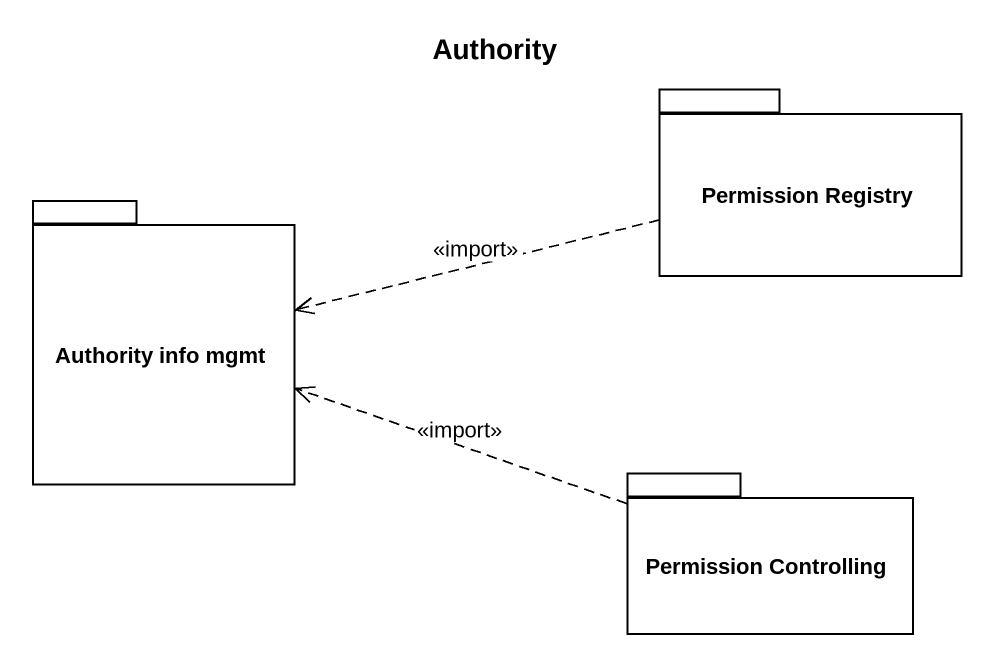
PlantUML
@startuml
title Authority
package "Permission Registry" as Permission_Registry {
}
package "Authority info mgmt" as Authority_info_mgmt {
}
package "Permission Controlling" as Permission_Controlling {
}
Permission_Registry .left.> Authority_info_mgmt : <<import>>
Permission_Controlling .left.> Authority_info_mgmt : <<import>>
@enduml
